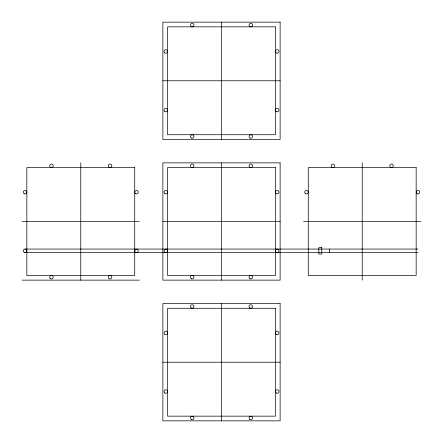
<?xml version="1.0" encoding="UTF-8"?>
<svg xmlns="http://www.w3.org/2000/svg" width="443" height="443" viewBox="0 0 443 443"><rect width="100%" height="100%" fill="white"/><g stroke="black" fill="none" stroke-linecap="round" stroke-linejoin="round"><path stroke-width="0.66" d="M162.869 80.781L280.131 80.781M22.15 221.5L139.412 221.5M162.869 221.5L280.131 221.5M303.588 221.5L420.85 221.5M25.079 249.055L417.921 249.055M25.079 252.576L417.921 252.576M22.15 280.131L139.412 280.131M162.869 362.219L280.131 362.219M362.219 162.869L362.219 280.131M329.382 249.055L329.382 252.576M221.5 22.15L221.5 139.412M221.5 162.869L221.5 280.131M221.5 303.588L221.5 420.85M80.781 162.869L80.781 280.131M280.131 22.15L162.869 22.15L162.869 139.412L280.131 139.412L280.131 22.15M275.441 26.84L167.559 26.84L167.559 134.722L275.441 134.722L275.441 26.84M280.131 162.869L162.869 162.869L162.869 280.131L280.131 280.131L280.131 162.869M134.722 167.559L26.84 167.559L26.84 275.441L134.722 275.441L134.722 167.559M275.441 167.559L167.559 167.559L167.559 275.441L275.441 275.441L275.441 167.559M416.16 167.559L308.278 167.559L308.278 275.441L416.16 275.441L416.16 167.559M321.762 247.593L318.827 247.593L318.827 254.038L321.762 254.038L321.762 247.593M280.131 303.588L162.869 303.588L162.869 420.85L280.131 420.85L280.131 303.588M275.441 308.278L167.559 308.278L167.559 416.16L275.441 416.16L275.441 308.278M191.304 278.725A1.761 1.761 0 0 0 193.945 277.202A1.761 1.761 0 0 0 191.304 275.679A1.761 1.761 0 0 0 191.304 278.725M249.935 278.725A1.761 1.761 0 0 0 252.576 277.202A1.761 1.761 0 0 0 249.935 275.679A1.761 1.761 0 0 0 249.935 278.725M276.321 193.707A1.761 1.761 0 0 0 278.957 192.184A1.761 1.761 0 0 0 276.321 190.662A1.761 1.761 0 0 0 276.321 193.707M276.321 252.338A1.761 1.761 0 0 0 278.957 250.816A1.761 1.761 0 0 0 276.321 249.293A1.761 1.761 0 0 0 276.321 252.338M191.304 167.321A1.761 1.761 0 0 0 193.945 165.798A1.761 1.761 0 0 0 191.304 164.275A1.761 1.761 0 0 0 191.304 167.321M249.935 167.321A1.761 1.761 0 0 0 252.576 165.798A1.761 1.761 0 0 0 249.935 164.275A1.761 1.761 0 0 0 249.935 167.321M164.918 252.338A1.761 1.761 0 0 0 167.559 250.816A1.761 1.761 0 0 0 164.918 249.293A1.761 1.761 0 0 0 164.918 252.338M164.918 193.707A1.761 1.761 0 0 0 167.559 192.184A1.761 1.761 0 0 0 164.918 190.662A1.761 1.761 0 0 0 164.918 193.707M305.637 193.707A1.761 1.761 0 0 0 308.278 192.184A1.761 1.761 0 0 0 305.637 190.662A1.761 1.761 0 0 0 305.637 193.707M390.654 167.321A1.761 1.761 0 0 0 393.295 165.798A1.761 1.761 0 0 0 390.654 164.275A1.761 1.761 0 0 0 390.654 167.321M332.023 167.321A1.761 1.761 0 0 0 334.659 165.798A1.761 1.761 0 0 0 332.023 164.275A1.761 1.761 0 0 0 332.023 167.321M417.04 193.707A1.761 1.761 0 0 0 419.676 192.184A1.761 1.761 0 0 0 417.04 190.662A1.761 1.761 0 0 0 417.04 193.707M164.813 52.922A1.761 1.761 0 0 0 167.554 51.593A1.761 1.761 0 0 0 165.029 49.882A1.761 1.761 0 0 0 164.813 52.922M164.813 111.553A1.761 1.761 0 0 0 167.554 110.224A1.761 1.761 0 0 0 165.029 108.518A1.761 1.761 0 0 0 164.813 111.553M249.935 26.608A1.761 1.761 0 0 0 252.576 25.079A1.761 1.761 0 0 0 249.935 23.557A1.761 1.761 0 0 0 249.935 26.608M191.304 26.608A1.761 1.761 0 0 0 193.945 25.079A1.761 1.761 0 0 0 191.304 23.557A1.761 1.761 0 0 0 191.304 26.608M276.321 111.619A1.761 1.761 0 0 0 278.957 110.097A1.761 1.761 0 0 0 276.321 108.574A1.761 1.761 0 0 0 276.321 111.619M276.321 52.988A1.761 1.761 0 0 0 278.957 51.466A1.761 1.761 0 0 0 276.321 49.943A1.761 1.761 0 0 0 276.321 52.988M249.935 138.006A1.761 1.761 0 0 0 252.576 136.483A1.761 1.761 0 0 0 249.935 134.96A1.761 1.761 0 0 0 249.935 138.006M191.304 138.006A1.761 1.761 0 0 0 193.945 136.483A1.761 1.761 0 0 0 191.304 134.96A1.761 1.761 0 0 0 191.304 138.006M24.204 193.707A1.761 1.761 0 0 0 26.84 192.184A1.761 1.761 0 0 0 24.204 190.662A1.761 1.761 0 0 0 24.204 193.707M24.094 252.272A1.761 1.761 0 0 0 26.835 250.943A1.761 1.761 0 0 0 24.315 249.232A1.761 1.761 0 0 0 24.094 252.272M109.111 167.255A1.761 1.761 0 0 0 111.852 165.926A1.761 1.761 0 0 0 109.332 164.215A1.761 1.761 0 0 0 109.111 167.255M50.48 167.255A1.761 1.761 0 0 0 53.221 165.926A1.761 1.761 0 0 0 50.696 164.215A1.761 1.761 0 0 0 50.48 167.255M135.602 252.338A1.761 1.761 0 0 0 138.244 250.816A1.761 1.761 0 0 0 135.602 249.293A1.761 1.761 0 0 0 135.602 252.338M135.497 193.641A1.761 1.761 0 0 0 138.238 192.312A1.761 1.761 0 0 0 135.713 190.601A1.761 1.761 0 0 0 135.497 193.641M109.111 278.658A1.761 1.761 0 0 0 111.852 277.324A1.761 1.761 0 0 0 109.332 275.618A1.761 1.761 0 0 0 109.111 278.658M50.585 278.725A1.761 1.761 0 0 0 53.226 277.202A1.761 1.761 0 0 0 50.585 275.679A1.761 1.761 0 0 0 50.585 278.725M164.813 334.36A1.761 1.761 0 0 0 167.554 333.025A1.761 1.761 0 0 0 165.029 331.32A1.761 1.761 0 0 0 164.813 334.36M164.813 392.991A1.761 1.761 0 0 0 167.554 391.662A1.761 1.761 0 0 0 165.029 389.951A1.761 1.761 0 0 0 164.813 392.991M249.83 307.974A1.761 1.761 0 0 0 252.571 306.645A1.761 1.761 0 0 0 250.046 304.934A1.761 1.761 0 0 0 249.83 307.974M191.199 307.974A1.761 1.761 0 0 0 193.94 306.645A1.761 1.761 0 0 0 191.415 304.934A1.761 1.761 0 0 0 191.199 307.974M276.216 392.991A1.761 1.761 0 0 0 278.957 391.662A1.761 1.761 0 0 0 276.432 389.951A1.761 1.761 0 0 0 276.216 392.991M276.321 334.426A1.761 1.761 0 0 0 278.957 332.903A1.761 1.761 0 0 0 276.321 331.381A1.761 1.761 0 0 0 276.321 334.426M249.83 419.377A1.761 1.761 0 0 0 252.571 418.042A1.761 1.761 0 0 0 250.046 416.337A1.761 1.761 0 0 0 249.83 419.377M191.199 419.377A1.761 1.761 0 0 0 193.94 418.042A1.761 1.761 0 0 0 191.415 416.337A1.761 1.761 0 0 0 191.199 419.377"/></g></svg>
